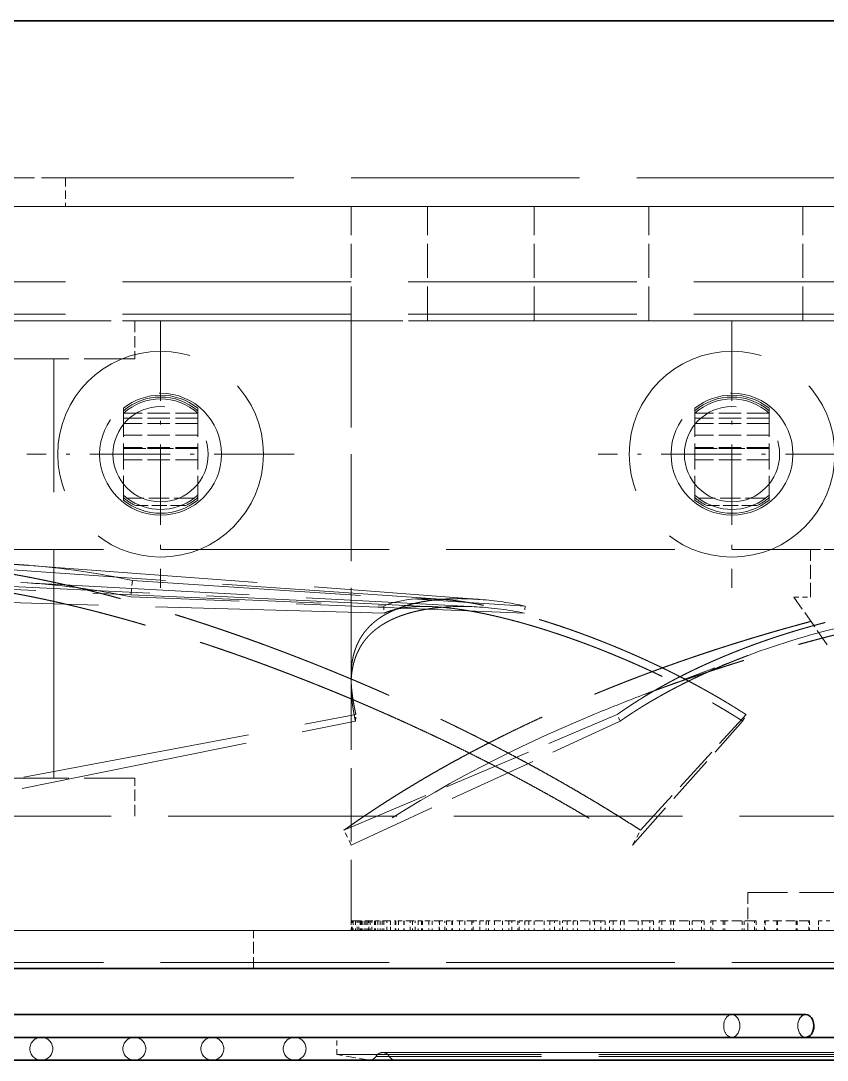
# Model space of a CAD drawing. Extents: x 23 to 587, y 4 to 413.
# Drawn here: x 121.24 to 142.41, y 299.08 to 326.36 of the extents above; entities that cross this region are included whole.
import ezdxf

# ---------------------------------------------------------------- set-up
doc = ezdxf.new("R2010")
doc.units = 0
doc.linetypes.add('DASHDOT', pattern=[18.5, 12, -3, 0.5, -3])
doc.linetypes.add('DASHED', pattern=[15, 12, -3])
doc.layers.get('0').update_dxf_attribs({"lineweight": 13})

# ---------------------------------------------------------------- blocks, each defined once
blk = doc.blocks.new('BLOCK393')
at = {"color": 7, "linetype": 'DASHDOT', "lineweight": 13, "ltscale": 0.351}
for p, q in [((69.39, -81.78), (69.39, -95.82)), ((76.41, -88.8), (62.37, -88.8))]:
    blk.add_line(p, q, dxfattribs=at)
blk = doc.blocks.new('BLOCK395')
at = {"color": 7, "linetype": 'DASHDOT', "lineweight": 13, "ltscale": 0.351}
for p, q in [((39.39, -81.78), (39.39, -95.82)), ((46.41, -88.8), (32.37, -88.8))]:
    blk.add_line(p, q, dxfattribs=at)
blk = doc.blocks.new('BLOCK398')
at = {"color": 7, "lineweight": 35}
for p, q in [((-67.61, -66.05), (556.39, -66.05)), ((-65.61, -115.8), (554.39, -115.8)), ((29.756, -118.208), (73.267, -118.208)), ((74.39, -119.408), (25.39, -119.408)), ((123.39, -119.408), (74.39, -119.408)), ((25.274, -120.608), (74.39, -120.608)), ((74.39, -120.608), (25.274, -120.608)), ((25.274, -120.608), (74.39, -120.608)), ((74.39, -120.608), (25.274, -120.608)), ((25.274, -120.608), (74.39, -120.608)), ((74.39, -120.608), (25.274, -120.608)), ((27.96, -120.608), (74.39, -120.608)), ((74.39, -120.608), (27.96, -120.608)), ((33.128, -120.608), (74.39, -120.608)), ((74.39, -120.608), (33.128, -120.608)), ((38.01, -120.608), (74.39, -120.608)), ((74.39, -120.608), (38.01, -120.608)), ((42.105, -120.608), (74.39, -120.608)), ((74.39, -120.608), (42.105, -120.608)), ((46.425, -120.608), (74.39, -120.608)), ((74.39, -120.608), (46.425, -120.608)), ((74.39, -120.608), (50.354, -120.608)), ((74.39, -120.608), (50.354, -120.608)), ((74.39, -120.608), (51.739, -120.608)), ((123.506, -120.608), (74.39, -120.608)), ((74.39, -120.608), (123.506, -120.608)), ((123.506, -120.608), (74.39, -120.608)), ((74.39, -120.608), (123.506, -120.608)), ((123.506, -120.608), (74.39, -120.608)), ((74.39, -120.608), (123.506, -120.608)), ((120.82, -120.608), (74.39, -120.608)), ((74.39, -120.608), (120.82, -120.608)), ((115.652, -120.608), (74.39, -120.608)), ((74.39, -120.608), (115.652, -120.608)), ((110.77, -120.608), (74.39, -120.608)), ((74.39, -120.608), (110.77, -120.608)), ((106.676, -120.608), (74.39, -120.608)), ((74.39, -120.608), (106.676, -120.608)), ((102.356, -120.608), (74.39, -120.608)), ((74.39, -120.608), (102.356, -120.608)), ((98.426, -120.608), (74.39, -120.608)), ((98.426, -120.608), (74.39, -120.608)), ((97.041, -120.608), (74.39, -120.608))]:
    blk.add_line(p, q, dxfattribs=at)
at = {"color": 7, "linetype": 'DASHED', "lineweight": 13, "ltscale": 0.125}
for p, q in [((29.39, -74.3), (34.39, -74.3)), ((29.39, -75.8), (34.39, -75.8))]:
    blk.add_line(p, q, dxfattribs=at)
at = {"color": 7, "linetype": 'DASHED', "lineweight": 13}
for p, q in [((34.39, -74.3), (114.39, -74.3)), ((14.39, -75.8), (474.39, -75.8)), ((126.79, -75.8), (21.99, -75.8)), ((114.39, -75.8), (34.39, -75.8)), ((-67.61, -79.759), (556.39, -79.759)), ((-67.61, -79.759), (556.39, -79.759)), ((-67.61, -81.441), (556.39, -81.441)), ((49.39, -81.8), (20.079, -81.8)), ((126.79, -81.8), (21.99, -81.8)), ((76.275, -81.8), (53.41, -81.8)), ((33.792, -105.8), (33.792, -83.8)), ((33.792, -105.8), (33.792, -83.8)), ((24.39, -93.8), (73.508, -93.8)), ((27.673, -94.601), (54.079, -96.409)), ((32.492, -94.636), (56.173, -96.424)), ((20.848, -95.431), (51.111, -96.77)), ((37.907, -95.431), (58.528, -96.77)), ((26.838, -95.511), (53.715, -96.805)), ((32.049, -95.531), (55.981, -96.814)), ((51.125, -97.142), (20.881, -96.287)), ((58.497, -97.142), (37.836, -96.287)), ((17.476, -108.534), (49.645, -102.467)), ((17.417, -109.316), (49.619, -102.807)), ((126.79, -107.8), (21.99, -107.8)), ((-65.61, -113.8), (554.39, -113.8)), ((126.79, -113.8), (21.99, -113.8)), ((-65.61, -115.482), (554.39, -115.482)), ((25.817, -118.208), (69.378, -118.208)), ((28.499, -118.208), (69.378, -118.208)), ((29.706, -118.208), (73.267, -118.208)), ((13.99, -119.408), (74.39, -119.408)), ((18.326, -119.408), (74.39, -119.408)), ((74.39, -119.408), (18.326, -119.408)), ((22.905, -119.408), (74.39, -119.408)), ((74.39, -119.408), (22.905, -119.408)), ((25.817, -119.408), (69.378, -119.408)), ((27.96, -119.408), (74.39, -119.408)), ((74.39, -119.408), (27.96, -119.408)), ((29.706, -119.408), (73.267, -119.408)), ((29.805, -119.408), (69.378, -119.408)), ((33.128, -119.408), (74.39, -119.408)), ((74.39, -119.408), (33.128, -119.408)), ((33.697, -119.408), (73.267, -119.408)), ((38.01, -119.408), (74.39, -119.408)), ((74.39, -119.408), (38.01, -119.408)), ((42.105, -119.408), (74.39, -119.408)), ((74.39, -119.408), (42.105, -119.408)), ((46.425, -119.408), (74.39, -119.408)), ((74.39, -119.408), (46.425, -119.408)), ((74.39, -119.408), (48.64, -119.408)), ((74.39, -119.408), (134.79, -119.408)), ((130.454, -119.408), (74.39, -119.408)), ((74.39, -119.408), (130.454, -119.408)), ((125.875, -119.408), (74.39, -119.408)), ((74.39, -119.408), (125.875, -119.408)), ((120.82, -119.408), (74.39, -119.408)), ((74.39, -119.408), (120.82, -119.408)), ((115.652, -119.408), (74.39, -119.408)), ((74.39, -119.408), (115.652, -119.408)), ((110.77, -119.408), (74.39, -119.408)), ((74.39, -119.408), (110.77, -119.408)), ((106.676, -119.408), (74.39, -119.408)), ((74.39, -119.408), (106.676, -119.408)), ((102.356, -119.408), (74.39, -119.408)), ((74.39, -119.408), (102.356, -119.408)), ((100.14, -119.408), (74.39, -119.408)), ((74.39, -120.306), (48.64, -120.306)), ((74.39, -120.306), (48.64, -120.306)), ((74.39, -120.408), (50.7, -120.408)), ((74.39, -120.408), (50.7, -120.408)), ((51.047, -120.208), (74.39, -120.208)), ((74.39, -120.208), (51.047, -120.208)), ((74.39, -120.408), (51.393, -120.408)), ((74.39, -120.408), (51.393, -120.408)), ((97.733, -120.208), (74.39, -120.208)), ((74.39, -120.208), (97.733, -120.208)), ((100.14, -120.306), (74.39, -120.306)), ((100.14, -120.306), (74.39, -120.306)), ((98.08, -120.408), (74.39, -120.408)), ((98.08, -120.408), (74.39, -120.408)), ((97.387, -120.408), (74.39, -120.408)), ((97.387, -120.408), (74.39, -120.408))]:
    blk.add_line(p, q, dxfattribs=at)
at = {"color": 7, "linetype": 'DASHED', "lineweight": 13, "ltscale": 0.0375}
blk.add_line((34.39, -74.3), (34.39, -75.8), dxfattribs=at)
at = {"color": 7, "linetype": 'DASHED', "lineweight": 13, "ltscale": 0.15}
for p, q in [((49.39, -81.8), (49.39, -75.8)), ((53.41, -81.8), (53.41, -75.8)), ((58.996, -81.8), (58.996, -75.8)), ((65.028, -81.8), (65.028, -75.8)), ((73.105, -81.8), (73.105, -75.8))]:
    blk.add_line(p, q, dxfattribs=at)
at = {"color": 7, "linetype": 'DASHED', "lineweight": 13, "ltscale": 0.05}
for p, q in [((38.036, -81.8), (38.036, -83.8)), ((38.036, -81.8), (38.036, -83.8)), ((38.036, -107.8), (38.036, -105.8)), ((38.036, -107.8), (38.036, -105.8)), ((70.223, -111.8), (70.223, -113.8)), ((44.27, -115.8), (44.27, -113.8)), ((44.27, -115.8), (44.27, -113.8))]:
    blk.add_line(p, q, dxfattribs=at)
at = {"color": 7, "linetype": 'DASHED', "lineweight": 13, "ltscale": 0.100511}
blk.add_line((49.39, -81.8), (53.41, -81.8), dxfattribs=at)
at = {"color": 7, "linetype": 'DASHED', "lineweight": 13, "ltscale": 0.466914}
blk.add_line((49.39, -81.8), (49.39, -100.477), dxfattribs=at)
at = {"color": 7, "linetype": 'DASHED', "lineweight": 13, "ltscale": 0.28117}
blk.add_line((65.028, -81.8), (76.275, -81.8), dxfattribs=at)
at = {"color": 7, "linetype": 'DASHED', "lineweight": 13, "ltscale": 0.266794}
for p, q in [((27.364, -83.8), (38.036, -83.8)), ((27.364, -105.8), (38.036, -105.8))]:
    blk.add_line(p, q, dxfattribs=at)
at = {"color": 7, "linetype": 'DASHED', "lineweight": 13, "ltscale": 0.003252}
for p, q in [((37.44, -86.52), (37.44, -86.39)), ((41.34, -86.52), (41.34, -86.39)), ((67.44, -86.52), (67.44, -86.39)), ((71.34, -86.52), (71.34, -86.39)), ((37.44, -91.21), (37.44, -91.08)), ((41.34, -91.21), (41.34, -91.08)), ((67.44, -91.21), (67.44, -91.08)), ((71.34, -91.21), (71.34, -91.08))]:
    blk.add_line(p, q, dxfattribs=at)
at = {"color": 7, "linetype": 'DASHED', "lineweight": 13, "ltscale": 0.11399}
for p, q in [((37.44, -86.52), (37.44, -91.08)), ((41.34, -86.52), (41.34, -91.08)), ((67.44, -86.52), (67.44, -91.08)), ((71.34, -86.52), (71.34, -91.08))]:
    blk.add_line(p, q, dxfattribs=at)
at = {"color": 7, "linetype": 'DASHED', "lineweight": 13, "ltscale": 0.0975}
for p, q in [((41.34, -86.653), (37.44, -86.653)), ((71.34, -86.653), (67.44, -86.653)), ((41.34, -86.9), (37.44, -86.9)), ((41.34, -87.184), (37.44, -87.184)), ((71.34, -86.9), (67.44, -86.9)), ((71.34, -87.184), (67.44, -87.184)), ((41.34, -87.8), (37.44, -87.8)), ((71.34, -87.8), (67.44, -87.8)), ((41.34, -88.455), (37.44, -88.455)), ((37.44, -88.499), (41.34, -88.499)), ((41.34, -88.5), (37.44, -88.5)), ((71.34, -88.455), (67.44, -88.455)), ((67.44, -88.499), (71.34, -88.499)), ((71.34, -88.5), (67.44, -88.5)), ((41.34, -89.1), (37.44, -89.1)), ((71.34, -89.1), (67.44, -89.1))]:
    blk.add_line(p, q, dxfattribs=at)
at = {"color": 7, "linetype": 'DASHED', "lineweight": 13, "ltscale": 0.088318}
for p, q in [((41.156, -91.1), (37.624, -91.1)), ((71.156, -91.1), (67.624, -91.1))]:
    blk.add_line(p, q, dxfattribs=at)
at = {"color": 7, "linetype": 'DASHED', "lineweight": 13, "ltscale": 0.065383}
for p, q in [((40.698, -91.5), (38.082, -91.5)), ((70.698, -91.5), (68.082, -91.5))]:
    blk.add_line(p, q, dxfattribs=at)
at = {"color": 7, "linetype": 'DASHED', "lineweight": 13, "ltscale": 0.044082}
blk.add_line((73.508, -93.8), (75.272, -93.8), dxfattribs=at)
at = {"color": 7, "linetype": 'DASHED', "lineweight": 13, "ltscale": 0.0625}
blk.add_line((73.508, -96.3), (73.508, -93.8), dxfattribs=at)
at = {"color": 7, "linetype": 'DASHED', "lineweight": 13, "ltscale": 0.021477}
blk.add_line((37.907, -95.431), (37.837, -96.287), dxfattribs=at)
at = {"color": 7, "linetype": 'DASHED', "lineweight": 13, "ltscale": 0.021722}
blk.add_line((72.64, -96.3), (73.508, -96.3), dxfattribs=at)
at = {"color": 7, "linetype": 'DASHED', "lineweight": 13, "ltscale": 0.076298}
blk.add_line((74.39, -98.8), (72.64, -96.3), dxfattribs=at)
at = {"color": 7, "linetype": 'DASHED', "lineweight": 13, "ltscale": 0.009313}
blk.add_line((51.111, -96.77), (51.125, -97.142), dxfattribs=at)
at = {"color": 7, "linetype": 'DASHED', "lineweight": 13, "ltscale": 0.009338}
blk.add_line((58.528, -96.77), (58.497, -97.142), dxfattribs=at)
at = {"color": 7, "linetype": 'DASHED', "lineweight": 13, "ltscale": 0.144112}
blk.add_line((64.844, -101.39), (70.24, -99.361), dxfattribs=at)
at = {"color": 7, "linetype": 'DASHED', "lineweight": 13, "ltscale": 0.320586}
blk.add_line((49.39, -100.477), (49.39, -113.3), dxfattribs=at)
at = {"color": 7, "linetype": 'DASHED', "lineweight": 13, "ltscale": 0.389281}
blk.add_line((49.018, -108.534), (63.359, -102.467), dxfattribs=at)
at = {"color": 7, "linetype": 'DASHED', "lineweight": 13, "ltscale": 0.008524}
blk.add_line((49.619, -102.807), (49.645, -102.467), dxfattribs=at)
at = {"color": 7, "linetype": 'DASHED', "lineweight": 13, "ltscale": 0.009447}
blk.add_line((63.524, -102.807), (63.359, -102.467), dxfattribs=at)
at = {"color": 7, "linetype": 'DASHED', "lineweight": 13, "ltscale": 0.205411}
blk.add_line((64.587, -108.534), (70.128, -102.467), dxfattribs=at)
at = {"color": 7, "linetype": 'DASHED', "lineweight": 13, "ltscale": 0.009625}
blk.add_line((69.947, -102.807), (70.128, -102.467), dxfattribs=at)
at = {"color": 7, "linetype": 'DASHED', "lineweight": 13, "ltscale": 0.388846}
blk.add_line((49.397, -109.316), (63.524, -102.807), dxfattribs=at)
at = {"color": 7, "linetype": 'DASHED', "lineweight": 13, "ltscale": 0.217551}
blk.add_line((64.172, -109.316), (69.947, -102.807), dxfattribs=at)
at = {"color": 7, "linetype": 'DASHED', "lineweight": 13, "ltscale": 0.021727}
blk.add_line((49.397, -109.316), (49.018, -108.534), dxfattribs=at)
at = {"color": 7, "linetype": 'DASHED', "lineweight": 13, "ltscale": 0.022136}
blk.add_line((64.172, -109.316), (64.587, -108.534), dxfattribs=at)
at = {"color": 7, "linetype": 'DASHED', "lineweight": 13, "ltscale": 9.05629e-05}
blk.add_line((70.227, -111.8), (70.223, -111.8), dxfattribs=at)
at = {"color": 7, "linetype": 'DASHED', "lineweight": 13, "ltscale": 0.208243}
blk.add_line((78.557, -111.8), (70.227, -111.8), dxfattribs=at)
at = {"color": 7, "linetype": 'DASHED', "lineweight": 13, "ltscale": 0.000683011}
blk.add_line((49.417, -113.3), (49.39, -113.3), dxfattribs=at)
at = {"color": 7, "linetype": 'DASHED', "lineweight": 13, "ltscale": 0.0125}
for p, q in [((49.395, -113.3), (49.395, -113.8)), ((49.417, -113.8), (49.417, -113.3)), ((49.447, -113.8), (49.447, -113.3)), ((49.5, -113.3), (49.5, -113.8)), ((49.617, -113.3), (49.617, -113.8)), ((49.713, -113.8), (49.713, -113.3)), ((49.802, -113.8), (49.802, -113.3)), ((49.866, -113.3), (49.866, -113.8)), ((49.888, -113.3), (49.888, -113.8)), ((49.915, -113.3), (49.915, -113.8)), ((49.929, -113.3), (49.929, -113.8)), ((49.967, -113.3), (49.967, -113.8)), ((50.085, -113.3), (50.085, -113.8)), ((50.161, -113.3), (50.161, -113.8)), ((50.18, -113.3), (50.18, -113.8)), ((50.262, -113.3), (50.262, -113.8)), ((50.331, -113.8), (50.331, -113.3)), ((50.386, -113.3), (50.386, -113.8)), ((50.477, -113.8), (50.477, -113.3)), ((50.621, -113.3), (50.621, -113.8)), ((50.677, -113.3), (50.677, -113.8)), ((50.788, -113.3), (50.788, -113.8)), ((50.923, -113.3), (50.923, -113.8)), ((51.021, -113.3), (51.021, -113.8)), ((51.118, -113.3), (51.118, -113.8)), ((51.262, -113.8), (51.262, -113.3)), ((51.464, -113.8), (51.464, -113.3)), ((51.466, -113.3), (51.466, -113.8)), ((51.704, -113.3), (51.704, -113.8)), ((51.734, -113.3), (51.734, -113.8)), ((51.889, -113.3), (51.889, -113.8)), ((52.154, -113.3), (52.154, -113.8)), ((52.186, -113.3), (52.186, -113.8)), ((52.495, -113.8), (52.495, -113.3)), ((52.611, -113.3), (52.611, -113.8)), ((52.75, -113.8), (52.75, -113.3)), ((52.915, -113.3), (52.915, -113.8)), ((53.086, -113.3), (53.086, -113.8)), ((53.149, -113.3), (53.149, -113.8)), ((53.479, -113.3), (53.479, -113.8)), ((53.64, -113.3), (53.64, -113.8)), ((54.013, -113.8), (54.013, -113.3)), ((54.039, -113.3), (54.039, -113.8)), ((54.318, -113.8), (54.318, -113.3)), ((54.406, -113.3), (54.406, -113.8)), ((54.686, -113.3), (54.686, -113.8)), ((54.717, -113.3), (54.717, -113.8)), ((55.077, -113.3), (55.077, -113.8)), ((55.364, -113.3), (55.364, -113.8)), ((55.733, -113.3), (55.733, -113.8)), ((55.797, -113.8), (55.797, -113.3)), ((56.148, -113.8), (56.148, -113.3)), ((56.158, -113.3), (56.158, -113.8)), ((56.48, -113.3), (56.48, -113.8)), ((56.603, -113.3), (56.603, -113.8)), ((56.927, -113.3), (56.927, -113.8)), ((57.337, -113.3), (57.337, -113.8)), ((57.67, -113.3), (57.67, -113.8)), ((57.824, -113.8), (57.824, -113.3)), ((58.147, -113.3), (58.147, -113.8)), ((58.215, -113.8), (58.215, -113.3)), ((58.508, -113.3), (58.508, -113.8)), ((58.722, -113.3), (58.722, -113.8)), ((59.004, -113.3), (59.004, -113.8)), ((59.532, -113.3), (59.532, -113.8)), ((59.825, -113.3), (59.825, -113.8)), ((60.066, -113.8), (60.066, -113.3)), ((60.348, -113.3), (60.348, -113.8)), ((60.494, -113.8), (60.494, -113.3)), ((60.742, -113.3), (60.742, -113.8)), ((61.045, -113.3), (61.045, -113.8)), ((61.282, -113.3), (61.282, -113.8)), ((61.921, -113.3), (61.921, -113.8)), ((62.169, -113.3), (62.169, -113.8)), ((62.495, -113.8), (62.495, -113.3)), ((62.733, -113.3), (62.733, -113.8)), ((62.953, -113.8), (62.953, -113.3)), ((63.154, -113.3), (63.154, -113.8)), ((63.541, -113.3), (63.541, -113.8)), ((63.731, -113.3), (63.731, -113.8)), ((64.472, -113.3), (64.472, -113.8)), ((64.674, -113.3), (64.674, -113.8)), ((65.079, -113.8), (65.079, -113.3)), ((65.269, -113.3), (65.269, -113.8)), ((65.562, -113.8), (65.562, -113.3)), ((65.713, -113.3), (65.713, -113.8)), ((66.18, -113.3), (66.18, -113.8)), ((66.319, -113.3), (66.319, -113.8)), ((67.153, -113.3), (67.153, -113.8)), ((67.304, -113.3), (67.304, -113.8)), ((67.784, -113.8), (67.784, -113.3)), ((67.924, -113.3), (67.924, -113.8)), ((68.286, -113.8), (68.286, -113.3)), ((68.385, -113.3), (68.385, -113.8)), ((68.925, -113.3), (68.925, -113.8)), ((69.012, -113.3), (69.012, -113.8)), ((69.928, -113.3), (69.928, -113.8)), ((70.027, -113.3), (70.027, -113.8)), ((70.576, -113.8), (70.576, -113.3)), ((70.663, -113.3), (70.663, -113.8)), ((71.089, -113.8), (71.089, -113.3)), ((71.135, -113.3), (71.135, -113.8)), ((71.741, -113.3), (71.741, -113.8)), ((71.775, -113.3), (71.775, -113.8)), ((72.761, -113.3), (72.761, -113.8)), ((72.807, -113.3), (72.807, -113.8)), ((73.417, -113.8), (73.417, -113.3)), ((73.451, -113.3), (73.451, -113.8)), ((73.928, -113.3), (73.928, -113.8)), ((73.935, -113.8), (73.935, -113.3))]:
    blk.add_line(p, q, dxfattribs=at)
at = {"color": 7, "linetype": 'DASHED', "lineweight": 13, "ltscale": 0.002063}
for p, q in [((49.417, -113.3), (49.5, -113.3)), ((49.417, -113.8), (49.5, -113.8))]:
    blk.add_line(p, q, dxfattribs=at)
at = {"color": 7, "linetype": 'DASHED', "lineweight": 13, "ltscale": 0.005337}
for p, q in [((49.713, -113.3), (49.5, -113.3)), ((49.713, -113.8), (49.5, -113.8))]:
    blk.add_line(p, q, dxfattribs=at)
at = {"color": 7, "linetype": 'DASHED', "lineweight": 13, "ltscale": 0.00539}
for p, q in [((49.713, -113.3), (49.929, -113.3)), ((49.713, -113.8), (49.929, -113.8))]:
    blk.add_line(p, q, dxfattribs=at)
at = {"color": 7, "linetype": 'DASHED', "lineweight": 13, "ltscale": 0.010052}
for p, q in [((50.331, -113.3), (49.929, -113.3)), ((50.331, -113.8), (49.929, -113.8))]:
    blk.add_line(p, q, dxfattribs=at)
at = {"color": 7, "linetype": 'DASHED', "lineweight": 13, "ltscale": 0.008647}
for p, q in [((50.331, -113.3), (50.677, -113.3)), ((50.331, -113.8), (50.677, -113.8))]:
    blk.add_line(p, q, dxfattribs=at)
at = {"color": 7, "linetype": 'DASHED', "lineweight": 13, "ltscale": 0.014636}
blk.add_line((51.262, -113.3), (50.677, -113.3), dxfattribs=at)
at = {"color": 7, "linetype": 'DASHED', "lineweight": 13, "ltscale": 0.011036}
for p, q in [((51.262, -113.3), (51.704, -113.3)), ((51.118, -113.8), (50.677, -113.8))]:
    blk.add_line(p, q, dxfattribs=at)
at = {"color": 7, "linetype": 'DASHED', "lineweight": 13, "ltscale": 0.000755762}
blk.add_line((51.704, -113.3), (51.734, -113.3), dxfattribs=at)
at = {"color": 7, "linetype": 'DASHED', "lineweight": 13, "ltscale": 0.019029}
blk.add_line((52.495, -113.3), (51.734, -113.3), dxfattribs=at)
at = {"color": 7, "linetype": 'DASHED', "lineweight": 13, "ltscale": 0.010497}
for p, q in [((52.495, -113.3), (52.915, -113.3)), ((52.154, -113.8), (51.734, -113.8))]:
    blk.add_line(p, q, dxfattribs=at)
at = {"color": 7, "linetype": 'DASHED', "lineweight": 13, "ltscale": 0.004286}
blk.add_line((52.915, -113.3), (53.086, -113.3), dxfattribs=at)
at = {"color": 7, "linetype": 'DASHED', "lineweight": 13, "ltscale": 0.023174}
blk.add_line((54.013, -113.3), (53.086, -113.3), dxfattribs=at)
at = {"color": 7, "linetype": 'DASHED', "lineweight": 13, "ltscale": 0.00982}
for p, q in [((54.013, -113.3), (54.406, -113.3)), ((53.479, -113.8), (53.086, -113.8))]:
    blk.add_line(p, q, dxfattribs=at)
at = {"color": 7, "linetype": 'DASHED', "lineweight": 13, "ltscale": 0.007006}
blk.add_line((54.406, -113.3), (54.686, -113.3), dxfattribs=at)
at = {"color": 7, "linetype": 'DASHED', "lineweight": 13, "ltscale": 0.000754176}
blk.add_line((54.686, -113.3), (54.717, -113.3), dxfattribs=at)
at = {"color": 7, "linetype": 'DASHED', "lineweight": 13, "ltscale": 0.027017}
blk.add_line((55.797, -113.3), (54.717, -113.3), dxfattribs=at)
at = {"color": 7, "linetype": 'DASHED', "lineweight": 13, "ltscale": 0.009016}
for p, q in [((55.797, -113.3), (56.158, -113.3)), ((55.077, -113.8), (54.717, -113.8))]:
    blk.add_line(p, q, dxfattribs=at)
at = {"color": 7, "linetype": 'DASHED', "lineweight": 13, "ltscale": 0.00806}
blk.add_line((56.158, -113.3), (56.48, -113.3), dxfattribs=at)
at = {"color": 7, "linetype": 'DASHED', "lineweight": 13, "ltscale": 0.003074}
blk.add_line((56.48, -113.3), (56.603, -113.3), dxfattribs=at)
at = {"color": 7, "linetype": 'DASHED', "lineweight": 13, "ltscale": 0.030508}
blk.add_line((57.824, -113.3), (56.603, -113.3), dxfattribs=at)
at = {"color": 7, "linetype": 'DASHED', "lineweight": 13, "ltscale": 0.008094}
for p, q in [((57.824, -113.3), (58.147, -113.3)), ((56.927, -113.8), (56.603, -113.8))]:
    blk.add_line(p, q, dxfattribs=at)
at = {"color": 7, "linetype": 'DASHED', "lineweight": 13, "ltscale": 0.007311}
blk.add_line((58.215, -113.3), (58.508, -113.3), dxfattribs=at)
at = {"color": 7, "linetype": 'DASHED', "lineweight": 13, "ltscale": 0.005353}
blk.add_line((58.508, -113.3), (58.722, -113.3), dxfattribs=at)
at = {"color": 7, "linetype": 'DASHED', "lineweight": 13, "ltscale": 0.033601}
blk.add_line((60.066, -113.3), (58.722, -113.3), dxfattribs=at)
at = {"color": 7, "linetype": 'DASHED', "lineweight": 13, "ltscale": 0.007066}
for p, q in [((60.066, -113.3), (60.348, -113.3)), ((59.004, -113.8), (58.722, -113.8))]:
    blk.add_line(p, q, dxfattribs=at)
at = {"color": 7, "linetype": 'DASHED', "lineweight": 13, "ltscale": 0.006212}
blk.add_line((60.494, -113.3), (60.742, -113.3), dxfattribs=at)
at = {"color": 7, "linetype": 'DASHED', "lineweight": 13, "ltscale": 0.007563}
blk.add_line((60.742, -113.3), (61.045, -113.3), dxfattribs=at)
at = {"color": 7, "linetype": 'DASHED', "lineweight": 13, "ltscale": 0.036256}
blk.add_line((62.495, -113.3), (61.045, -113.3), dxfattribs=at)
at = {"color": 7, "linetype": 'DASHED', "lineweight": 13, "ltscale": 0.005947}
for p, q in [((62.495, -113.3), (62.733, -113.3)), ((61.282, -113.8), (61.045, -113.8))]:
    blk.add_line(p, q, dxfattribs=at)
at = {"color": 7, "linetype": 'DASHED', "lineweight": 13, "ltscale": 0.005031}
blk.add_line((62.953, -113.3), (63.154, -113.3), dxfattribs=at)
at = {"color": 7, "linetype": 'DASHED', "lineweight": 13, "ltscale": 0.009674}
blk.add_line((63.154, -113.3), (63.541, -113.3), dxfattribs=at)
at = {"color": 7, "linetype": 'DASHED', "lineweight": 13, "ltscale": 0.038438}
blk.add_line((65.079, -113.3), (63.541, -113.3), dxfattribs=at)
at = {"color": 7, "linetype": 'DASHED', "lineweight": 13, "ltscale": 0.00475}
for p, q in [((65.079, -113.3), (65.269, -113.3)), ((63.731, -113.8), (63.541, -113.8))]:
    blk.add_line(p, q, dxfattribs=at)
at = {"color": 7, "linetype": 'DASHED', "lineweight": 13, "ltscale": 0.003785}
blk.add_line((65.562, -113.3), (65.713, -113.3), dxfattribs=at)
at = {"color": 7, "linetype": 'DASHED', "lineweight": 13, "ltscale": 0.011659}
blk.add_line((65.713, -113.3), (66.18, -113.3), dxfattribs=at)
at = {"color": 7, "linetype": 'DASHED', "lineweight": 13, "ltscale": 0.040119}
blk.add_line((67.784, -113.3), (66.18, -113.3), dxfattribs=at)
at = {"color": 7, "linetype": 'DASHED', "lineweight": 13, "ltscale": 0.003491}
for p, q in [((67.784, -113.3), (67.924, -113.3)), ((66.319, -113.8), (66.18, -113.8))]:
    blk.add_line(p, q, dxfattribs=at)
at = {"color": 7, "linetype": 'DASHED', "lineweight": 13, "ltscale": 0.00249}
blk.add_line((68.286, -113.3), (68.385, -113.3), dxfattribs=at)
at = {"color": 7, "linetype": 'DASHED', "lineweight": 13, "ltscale": 0.013492}
blk.add_line((68.385, -113.3), (68.925, -113.3), dxfattribs=at)
at = {"color": 7, "linetype": 'DASHED', "lineweight": 13, "ltscale": 0.041278}
blk.add_line((70.576, -113.3), (68.925, -113.3), dxfattribs=at)
at = {"color": 7, "linetype": 'DASHED', "lineweight": 13, "ltscale": 0.002186}
for p, q in [((70.576, -113.3), (70.663, -113.3)), ((69.012, -113.8), (68.925, -113.8))]:
    blk.add_line(p, q, dxfattribs=at)
at = {"color": 7, "linetype": 'DASHED', "lineweight": 13, "ltscale": 0.001162}
blk.add_line((71.089, -113.3), (71.135, -113.3), dxfattribs=at)
at = {"color": 7, "linetype": 'DASHED', "lineweight": 13, "ltscale": 0.01515}
blk.add_line((71.135, -113.3), (71.741, -113.3), dxfattribs=at)
at = {"color": 7, "linetype": 'DASHED', "lineweight": 13, "ltscale": 0.041898}
blk.add_line((73.417, -113.3), (71.741, -113.3), dxfattribs=at)
at = {"color": 7, "linetype": 'DASHED', "lineweight": 13, "ltscale": 0.000853289}
for p, q in [((73.417, -113.3), (73.451, -113.3)), ((71.775, -113.8), (71.741, -113.8))]:
    blk.add_line(p, q, dxfattribs=at)
at = {"color": 7, "linetype": 'DASHED', "lineweight": 13, "ltscale": 0.016118}
blk.add_line((73.928, -113.3), (74.573, -113.3), dxfattribs=at)
at = {"color": 7, "lineweight": 13}
blk.add_line((-65.61, -113.8), (554.39, -113.8), dxfattribs=at)
at = {"color": 7, "linetype": 'DASHED', "lineweight": 13, "ltscale": 0.00055209}
blk.add_line((49.417, -113.8), (49.395, -113.8), dxfattribs=at)
at = {"color": 7, "linetype": 'DASHED', "lineweight": 13, "ltscale": 0.0036}
blk.add_line((51.262, -113.8), (51.118, -113.8), dxfattribs=at)
at = {"color": 7, "linetype": 'DASHED', "lineweight": 13, "ltscale": 0.011792}
blk.add_line((51.262, -113.8), (51.734, -113.8), dxfattribs=at)
at = {"color": 7, "linetype": 'DASHED', "lineweight": 13, "ltscale": 0.008532}
blk.add_line((52.495, -113.8), (52.154, -113.8), dxfattribs=at)
at = {"color": 7, "linetype": 'DASHED', "lineweight": 13, "ltscale": 0.014783}
blk.add_line((52.495, -113.8), (53.086, -113.8), dxfattribs=at)
at = {"color": 7, "linetype": 'DASHED', "lineweight": 13, "ltscale": 0.013354}
blk.add_line((54.013, -113.8), (53.479, -113.8), dxfattribs=at)
at = {"color": 7, "linetype": 'DASHED', "lineweight": 13, "ltscale": 0.017581}
blk.add_line((54.013, -113.8), (54.717, -113.8), dxfattribs=at)
at = {"color": 7, "linetype": 'DASHED', "lineweight": 13, "ltscale": 0.018001}
blk.add_line((55.797, -113.8), (55.077, -113.8), dxfattribs=at)
at = {"color": 7, "linetype": 'DASHED', "lineweight": 13, "ltscale": 0.020149}
blk.add_line((55.797, -113.8), (56.603, -113.8), dxfattribs=at)
at = {"color": 7, "linetype": 'DASHED', "lineweight": 13, "ltscale": 0.022414}
blk.add_line((57.824, -113.8), (56.927, -113.8), dxfattribs=at)
at = {"color": 7, "linetype": 'DASHED', "lineweight": 13, "ltscale": 0.022456}
blk.add_line((57.824, -113.8), (58.722, -113.8), dxfattribs=at)
at = {"color": 7, "linetype": 'DASHED', "lineweight": 13, "ltscale": 0.026534}
blk.add_line((60.066, -113.8), (59.004, -113.8), dxfattribs=at)
at = {"color": 7, "linetype": 'DASHED', "lineweight": 13, "ltscale": 0.024469}
blk.add_line((60.066, -113.8), (61.045, -113.8), dxfattribs=at)
at = {"color": 7, "linetype": 'DASHED', "lineweight": 13, "ltscale": 0.030309}
blk.add_line((62.495, -113.8), (61.282, -113.8), dxfattribs=at)
at = {"color": 7, "linetype": 'DASHED', "lineweight": 13, "ltscale": 0.026163}
blk.add_line((62.495, -113.8), (63.541, -113.8), dxfattribs=at)
at = {"color": 7, "linetype": 'DASHED', "lineweight": 13, "ltscale": 0.033688}
blk.add_line((65.079, -113.8), (63.731, -113.8), dxfattribs=at)
at = {"color": 7, "linetype": 'DASHED', "lineweight": 13, "ltscale": 0.027517}
blk.add_line((65.079, -113.8), (66.18, -113.8), dxfattribs=at)
at = {"color": 7, "linetype": 'DASHED', "lineweight": 13, "ltscale": 0.036629}
blk.add_line((67.784, -113.8), (66.319, -113.8), dxfattribs=at)
at = {"color": 7, "linetype": 'DASHED', "lineweight": 13, "ltscale": 0.028511}
blk.add_line((67.784, -113.8), (68.925, -113.8), dxfattribs=at)
at = {"color": 7, "linetype": 'DASHED', "lineweight": 13, "ltscale": 0.039091}
blk.add_line((70.576, -113.8), (69.012, -113.8), dxfattribs=at)
at = {"color": 7, "linetype": 'DASHED', "lineweight": 13, "ltscale": 0.029134}
blk.add_line((70.576, -113.8), (71.741, -113.8), dxfattribs=at)
at = {"color": 7, "linetype": 'DASHED', "lineweight": 13, "ltscale": 0.041045}
blk.add_line((73.417, -113.8), (71.775, -113.8), dxfattribs=at)
at = {"color": 7, "linetype": 'DASHED', "lineweight": 13, "ltscale": 0.029377}
blk.add_line((73.417, -113.8), (74.592, -113.8), dxfattribs=at)
at = {"color": 7, "lineweight": 35, "ltscale": 0.099776}
blk.add_line((29.706, -119.408), (33.697, -119.408), dxfattribs=at)
at = {"color": 7, "linetype": 'DASHED', "lineweight": 13, "ltscale": 0.022445}
blk.add_line((48.64, -120.306), (48.64, -119.408), dxfattribs=at)
at = {"color": 7, "linetype": 'DASHED', "lineweight": 13, "ltscale": 0.043505}
blk.add_line((50.354, -120.608), (48.64, -120.306), dxfattribs=at)
at = {"color": 7, "linetype": 'DASHED', "lineweight": 13}
for centre, radius in [((39.39, -88.8), 5.4), ((69.39, -88.8), 5.4), ((39.39, -88.8), 3.2), ((69.39, -88.8), 3.2), ((39.39, -88.8), 2.5), ((69.39, -88.8), 2.5)]:
    blk.add_circle(centre, radius, dxfattribs=at)
for centre, radius, start, end in [((39.39, -88.8), 3.1, 51.0212, 128.9788), ((39.39, -88.8), 3, 49.4584, 130.5416), ((39.39, -88.8), 2.9, 47.7464, 132.2536), ((69.39, -88.8), 3.1, 51.0212, 128.9788), ((69.39, -88.8), 3, 49.4584, 130.5416), ((69.39, -88.8), 2.9, 47.7464, 132.2536), ((39.39, -88.8), 2.9, 227.7464, 232.4765), ((39.39, -88.8), 3, 229.4584, 244.1581), ((39.39, -88.8), 2.9, 232.4765, 307.5235), ((39.39, -88.8), 3, 295.8419, 310.5416), ((39.39, -88.8), 2.9, 307.5235, 312.2536), ((69.39, -88.8), 2.9, 227.7464, 232.4765), ((69.39, -88.8), 3, 229.4584, 244.1581), ((69.39, -88.8), 2.9, 232.4765, 307.5235), ((69.39, -88.8), 3, 295.8419, 310.5416), ((69.39, -88.8), 2.9, 307.5235, 312.2536), ((39.39, -88.8), 3.1, 231.0212, 308.9788), ((69.39, -88.8), 3.1, 231.0212, 308.9788), ((29.339, -134.878), 40.366, 77.7463, 85.5206), ((29.789, -135.294), 39.828, 78.3426, 86.7467), ((54.808, -113.892), 17.522, 77.7432, 85.5443), ((53.082, -109.662), 12.872, 84.4483, 87.1798), ((55.223, -109.828), 13.036, 86.6682, 95.3624), ((55.004, -114.058), 17.273, 78.3323, 86.7591), ((84.687, -138.034), 41.284, 102.9546, 110.4838), ((94.815, -181.232), 85.282, 110.5748, 112.4783), ((33.128, -120.008), 0.6, 90, 180), ((33.128, -120.008), 0.6, 360, 90), ((38.01, -120.008), 0.6, 90, 180), ((38.01, -120.008), 0.6, 0, 90), ((42.105, -120.008), 0.6, 90, 180), ((42.105, -120.008), 0.6, 0, 90), ((46.425, -120.008), 0.6, 90, 180), ((46.425, -120.008), 0.6, 0, 90), ((33.128, -120.008), 0.6, 180, 270), ((33.128, -120.008), 0.6, 270, 0), ((38.01, -120.008), 0.6, 180, 270), ((38.01, -120.008), 0.6, 270, 0), ((42.105, -120.008), 0.6, 180, 270), ((42.105, -120.008), 0.6, 270, 0), ((46.425, -120.008), 0.6, 180, 270), ((46.425, -120.008), 0.6, 270, 0), ((50.354, -120.208), 0.4, 270, 330), ((51.047, -120.608), 0.4, 90, 150), ((51.047, -120.608), 0.4, 30, 90), ((51.739, -120.208), 0.4, 210, 270)]:
    blk.add_arc(centre, radius, start, end, dxfattribs=at)
for centre, major_axis, ratio, start_param, end_param in [((242.375, -241.057), (192.197, -143.559), 0.093315, 2.997832, 3.090564), ((109.813, -133.632), (74.853, -1.904), 0.524635, 2.273325, 2.523275), ((69.378, -118.808), (0, 0.6), 0.707107, 0, 3.152942), ((69.378, -118.808), (0, -0.6), 0.707107, 3.141593, 6.294762), ((69.378, -118.808), (0, 0.6), 0.707107, 4.712389, 6.283185), ((69.378, -118.808), (0, -0.6), 0.707107, 1.570796, 3.141593), ((73.267, -118.808), (0, -0.6), 0.707107, 3.141593, 4.712389), ((73.267, -118.808), (0, 0.6), 0.707107, 6.283185, 7.853982), ((73.267, -118.808), (0, 0.6), 0.707107, 4.712389, 6.283185), ((69.378, -118.808), (0, 0.6), 0.707107, 3.152942, 4.712389), ((69.378, -118.808), (0, -0.6), 0.707107, 0.011577, 1.570796), ((73.267, -118.808), (0, -0.6), 0.707107, 4.712389, 6.283185), ((73.267, -118.808), (0, 0.6), 0.707107, 1.570796, 3.129616)]:
    blk.add_ellipse(centre, major_axis=major_axis, ratio=ratio, start_param=start_param, end_param=end_param, dxfattribs=at)
at = {"color": 7, "lineweight": 35}
for major_axis, start_param, end_param in [((0, -0.6), 0, 3.141593), ((0, 0.6), 3.129616, 4.712389)]:
    blk.add_ellipse((73.267, -118.808), major_axis=major_axis, ratio=0.707107, start_param=start_param, end_param=end_param, dxfattribs=at)
at = {"color": 7, "linetype": 'DASHED', "lineweight": 13}
for points, knots in [([(16.94, -102.833), (16.959, -102.624), (16.983, -102.417), (17.013, -102.213), (17.08, -101.812), (17.169, -101.421), (17.217, -101.23), (17.324, -100.859), (17.451, -100.497), (17.519, -100.322), (17.662, -99.982), (17.825, -99.654), (17.911, -99.495), (18.263, -98.885), (18.689, -98.318), (19.048, -97.92), (19.648, -97.365), (20.339, -96.869), (20.578, -96.711), (21.076, -96.408), (21.612, -96.132), (21.891, -96.001), (22.323, -95.814), (22.775, -95.643), (22.93, -95.587), (23.242, -95.48), (23.562, -95.379), (23.724, -95.331), (24.592, -95.085), (25.508, -94.891), (26.282, -94.767), (27.722, -94.6), (29.232, -94.536), (29.914, -94.527), (30.841, -94.541), (31.785, -94.588), (32.025, -94.603), (32.258, -94.618), (32.492, -94.636)], [0, 0, 0, 0, 0, 0, 3.207749, 3.207749, 3.207749, 6.354962, 6.354962, 6.354962, 9.389117, 9.389117, 9.389117, 12.319223, 12.319223, 12.319223, 20.854245, 20.854245, 20.854245, 25.074149, 25.074149, 25.074149, 29.305593, 29.305593, 29.305593, 31.441779, 31.441779, 31.441779, 33.577965, 33.577965, 33.577965, 42.784422, 42.784422, 42.784422, 50.220238, 50.220238, 50.220238, 52.653279, 52.653279, 52.653279, 52.653279, 52.653279, 52.653279]), ([(64.587, -108.534), (62.423, -107.134), (60.188, -105.81), (57.894, -104.561), (55.161, -103.183), (52.379, -101.905), (51.976, -101.722), (51.174, -101.364), (50.37, -101.014), (49.967, -100.841), (49.157, -100.498), (48.346, -100.164), (47.941, -100), (47.128, -99.675), (46.315, -99.36), (45.923, -99.21), (44.457, -98.659), (42.998, -98.141), (41.95, -97.785), (40.4, -97.284), (38.869, -96.826), (38.369, -96.681), (37.402, -96.408), (36.446, -96.155), (35.984, -96.036), (35.098, -95.817), (34.224, -95.616), (33.805, -95.524), (32.673, -95.285), (31.576, -95.082), (30.9, -94.97), (29.829, -94.812), (28.802, -94.696), (28.419, -94.658), (28.042, -94.627), (27.673, -94.601)], [0, 0, 0, 0, 0, 0, 21.065055, 21.065055, 21.065055, 24.59008, 24.59008, 24.59008, 28.120248, 28.120248, 28.120248, 31.648938, 31.648938, 31.648938, 35.205324, 35.205324, 35.205324, 44.449292, 44.449292, 44.449292, 48.959064, 48.959064, 48.959064, 53.213524, 53.213524, 53.213524, 57.179683, 57.179683, 57.179683, 64.042793, 64.042793, 64.042793, 68.236559, 68.236559, 68.236559, 68.236559, 68.236559, 68.236559]), ([(49.018, -108.534), (51.021, -107.11), (53.145, -105.775), (55.381, -104.524), (58.068, -103.181), (60.875, -101.948), (61.23, -101.794), (61.976, -101.478), (62.728, -101.169), (63.11, -101.016), (63.877, -100.712), (64.652, -100.416), (65.051, -100.267), (65.846, -99.974), (66.645, -99.691), (67.049, -99.551), (67.869, -99.271), (68.694, -99.001), (69.107, -98.868), (70.403, -98.46), (71.71, -98.074), (72.605, -97.822), (74.422, -97.334), (76.255, -96.89), (77.185, -96.677), (78.431, -96.407), (79.681, -96.159), (79.994, -96.098), (80.622, -95.979), (81.25, -95.865), (81.565, -95.809), (82.19, -95.702), (82.815, -95.599), (83.126, -95.55), (83.747, -95.454), (84.366, -95.364), (84.676, -95.32), (86.662, -95.048), (88.629, -94.837), (90.273, -94.701), (92.655, -94.568), (94.984, -94.534), (95.724, -94.533), (96.695, -94.546), (97.654, -94.578), (97.88, -94.586), (98.338, -94.606), (98.792, -94.629), (99.011, -94.642), (99.444, -94.669), (99.876, -94.7), (100.102, -94.717), (101.332, -94.819), (102.533, -94.954), (103.507, -95.089), (104.457, -95.248), (105.384, -95.431)], [0, 0, 0, 0, 0, 0, 20.929341, 20.929341, 20.929341, 24.055911, 24.055911, 24.055911, 27.246993, 27.246993, 27.246993, 30.420874, 30.420874, 30.420874, 33.720439, 33.720439, 33.720439, 37.011696, 37.011696, 37.011696, 44.026513, 44.026513, 44.026513, 51.21489, 51.21489, 51.21489, 53.622553, 53.622553, 53.622553, 56.030217, 56.030217, 56.030217, 58.408651, 58.408651, 58.408651, 60.787085, 60.787085, 60.787085, 73.700579, 73.700579, 73.700579, 79.716406, 79.716406, 79.716406, 81.711247, 81.711247, 81.711247, 83.575134, 83.575134, 83.575134, 85.419536, 85.419536, 85.419536, 94.19091, 94.19091, 94.19091, 94.19091, 94.19091, 94.19091]), ([(26.838, -95.511), (27.559, -95.546), (28.31, -95.607), (29.085, -95.693), (30.713, -95.915), (32.436, -96.233), (33.341, -96.42), (34.738, -96.736), (36.176, -97.102), (36.662, -97.23), (37.664, -97.503), (38.677, -97.796), (39.189, -97.948), (40.225, -98.265), (41.269, -98.602), (41.789, -98.773), (42.853, -99.133), (43.922, -99.511), (44.46, -99.705), (45.54, -100.104), (46.622, -100.52), (47.183, -100.74), (48.317, -101.193), (49.451, -101.665), (50.042, -101.916), (50.629, -102.171), (51.214, -102.429)], [0, 0, 0, 0, 0, 0, 8.425721, 8.425721, 8.425721, 17.186477, 17.186477, 17.186477, 21.726245, 21.726245, 21.726245, 26.326454, 26.326454, 26.326454, 31.001243, 31.001243, 31.001243, 35.718507, 35.718507, 35.718507, 40.449149, 40.449149, 40.449149, 45.58928, 45.58928, 45.58928, 45.58928, 45.58928, 45.58928]), ([(49.645, -102.467), (49.532, -101.961), (49.447, -101.481), (49.394, -101.026), (49.368, -100.385), (49.427, -99.798), (49.456, -99.61), (49.534, -99.248), (49.652, -98.91), (49.721, -98.748), (49.905, -98.385), (50.145, -98.057), (50.3, -97.882), (50.689, -97.513), (51.169, -97.203), (51.46, -97.05), (51.977, -96.834), (52.557, -96.667), (52.783, -96.612), (53.517, -96.462), (54.328, -96.383), (54.912, -96.362), (55.527, -96.376), (56.169, -96.424)], [0, 0, 0, 0, 0, 0, 7.117197, 7.117197, 7.117197, 10.604551, 10.604551, 10.604551, 14.065958, 14.065958, 14.065958, 18.666944, 18.666944, 18.666944, 24.411426, 24.411426, 24.411426, 27.864875, 27.864875, 27.864875, 35.219931, 35.219931, 35.219931, 35.219931, 35.219931, 35.219931]), ([(70.128, -102.467), (69.443, -102.023), (68.748, -101.602), (68.045, -101.202), (66.99, -100.633), (65.929, -100.106), (65.573, -99.934), (65.045, -99.686), (64.516, -99.448), (64.341, -99.369), (63.989, -99.215), (63.639, -99.066), (63.464, -98.992), (62.946, -98.777), (62.43, -98.572), (62.079, -98.437), (61.402, -98.183), (60.733, -97.947), (60.402, -97.834), (59.749, -97.619), (59.105, -97.422), (58.788, -97.329), (58.163, -97.153), (57.551, -96.996), (57.249, -96.924), (56.66, -96.789), (56.088, -96.675), (55.809, -96.624), (55.284, -96.538), (54.778, -96.472), (54.54, -96.446), (54.307, -96.425), (54.079, -96.409)], [0, 0, 0, 0, 0, 0, 7.099994, 7.099994, 7.099994, 10.609924, 10.609924, 10.609924, 12.357536, 12.357536, 12.357536, 14.105147, 14.105147, 14.105147, 17.543836, 17.543836, 17.543836, 20.959984, 20.959984, 20.959984, 24.327927, 24.327927, 24.327927, 27.646833, 27.646833, 27.646833, 30.912118, 30.912118, 30.912118, 33.911463, 33.911463, 33.911463, 33.911463, 33.911463, 33.911463]), ([(84.625, -96.329), (83.827, -96.443), (83.027, -96.568), (82.225, -96.701), (81.017, -96.916), (79.808, -97.151), (79.402, -97.232), (78.591, -97.399), (77.782, -97.574), (77.378, -97.664), (76.168, -97.94), (74.964, -98.234), (74.164, -98.439), (72.574, -98.864), (70.997, -99.321), (70.209, -99.559), (69.041, -99.925), (67.884, -100.309), (67.499, -100.439), (66.735, -100.702), (65.975, -100.972), (65.597, -101.109), (65.22, -101.249), (64.844, -101.39)], [0, 0, 0, 0, 0, 0, 6.158712, 6.158712, 6.158712, 9.263173, 9.263173, 9.263173, 12.374859, 12.374859, 12.374859, 18.587993, 18.587993, 18.587993, 24.77377, 24.77377, 24.77377, 27.858607, 27.858607, 27.858607, 30.930874, 30.930874, 30.930874, 30.930874, 30.930874, 30.930874]), ([(54.004, -96.85), (53.773, -96.873), (53.548, -96.901), (53.328, -96.935), (52.699, -97.053), (52.13, -97.219), (51.779, -97.349), (51.298, -97.574), (50.882, -97.845), (50.751, -97.939), (50.507, -98.136), (50.292, -98.352), (50.192, -98.464), (49.917, -98.812), (49.708, -99.2), (49.597, -99.475), (49.432, -100.066), (49.377, -100.726), (49.377, -101.073), (49.413, -101.618), (49.501, -102.201), (49.535, -102.399), (49.575, -102.601), (49.619, -102.807)], [0, 0, 0, 0, 0, 0, 3.0514, 3.0514, 3.0514, 9.034267, 9.034267, 9.034267, 11.979514, 11.979514, 11.979514, 14.906346, 14.906346, 14.906346, 20.746934, 20.746934, 20.746934, 26.635693, 26.635693, 26.635693, 29.562595, 29.562595, 29.562595, 29.562595, 29.562595, 29.562595]), ([(51.125, -97.142), (51.493, -96.984), (51.907, -96.875), (52.368, -96.81), (52.926, -96.781), (53.527, -96.797), (53.589, -96.799), (53.652, -96.802), (53.715, -96.805)], [0, 0, 0, 0, 0, 0, 7.436817, 7.436817, 7.436817, 8.292512, 8.292512, 8.292512, 8.292512, 8.292512, 8.292512]), ([(54.327, -96.85), (54.566, -96.873), (54.809, -96.901), (55.057, -96.935), (55.828, -97.053), (56.635, -97.215), (57.194, -97.344), (58.059, -97.564), (58.952, -97.824), (59.258, -97.916), (59.877, -98.11), (60.505, -98.32), (60.823, -98.43), (61.795, -98.776), (62.778, -99.157), (63.437, -99.427), (64.446, -99.862), (65.458, -100.334), (65.798, -100.497), (66.843, -101.012), (67.882, -101.566), (68.579, -101.959), (69.267, -102.372), (69.947, -102.807)], [0, 0, 0, 0, 0, 0, 3.064701, 3.064701, 3.064701, 9.349245, 9.349245, 9.349245, 12.570496, 12.570496, 12.570496, 15.839242, 15.839242, 15.839242, 22.507654, 22.507654, 22.507654, 25.891723, 25.891723, 25.891723, 32.917765, 32.917765, 32.917765, 32.917765, 32.917765, 32.917765]), ([(63.359, -102.467), (64.185, -101.88), (65.047, -101.335), (65.947, -100.825), (67.098, -100.237), (68.291, -99.7), (68.533, -99.594), (69.021, -99.386), (69.515, -99.186), (69.763, -99.088), (70.262, -98.896), (70.765, -98.713), (71.017, -98.623), (71.526, -98.448), (72.038, -98.281), (72.295, -98.2), (72.811, -98.041), (73.329, -97.891), (73.588, -97.818), (74.111, -97.676), (74.637, -97.543), (74.902, -97.478), (75.167, -97.415), (75.432, -97.354)], [0, 0, 0, 0, 0, 0, 9.211731, 9.211731, 9.211731, 11.536866, 11.536866, 11.536866, 13.871274, 13.871274, 13.871274, 16.209469, 16.209469, 16.209469, 18.553172, 18.553172, 18.553172, 20.89722, 20.89722, 20.89722, 23.262466, 23.262466, 23.262466, 23.262466, 23.262466, 23.262466]), ([(70.24, -99.36), (69.805, -99.524), (69.373, -99.694), (68.942, -99.871), (67.954, -100.297), (66.99, -100.758), (66.445, -101.035), (65.521, -101.534), (64.628, -102.073), (64.253, -102.31), (63.885, -102.554), (63.524, -102.807)], [0, 0, 0, 0, 0, 0, 4.064351, 4.064351, 4.064351, 9.447163, 9.447163, 9.447163, 13.449542, 13.449542, 13.449542, 13.449542, 13.449542, 13.449542])]:
    blk.add_open_spline(points, degree=5, knots=knots, dxfattribs=at)
blk.add_open_spline([(51.214, -102.429), (53.917, -103.624), (56.58, -104.91), (59.188, -106.285), (61.725, -107.751), (64.172, -109.316)], degree=5, dxfattribs=at)

msp = doc.modelspace()

# ---------------------------------------------------------------- block references
at = {"lineweight": 0, "xscale": 0.5, "yscale": 0.5, "zscale": 0.5}
for name in ['BLOCK398', 'BLOCK395', 'BLOCK393']:
    msp.add_blockref(name, (105.216, 359.385), dxfattribs=at)

doc.saveas('drawing.dxf')
